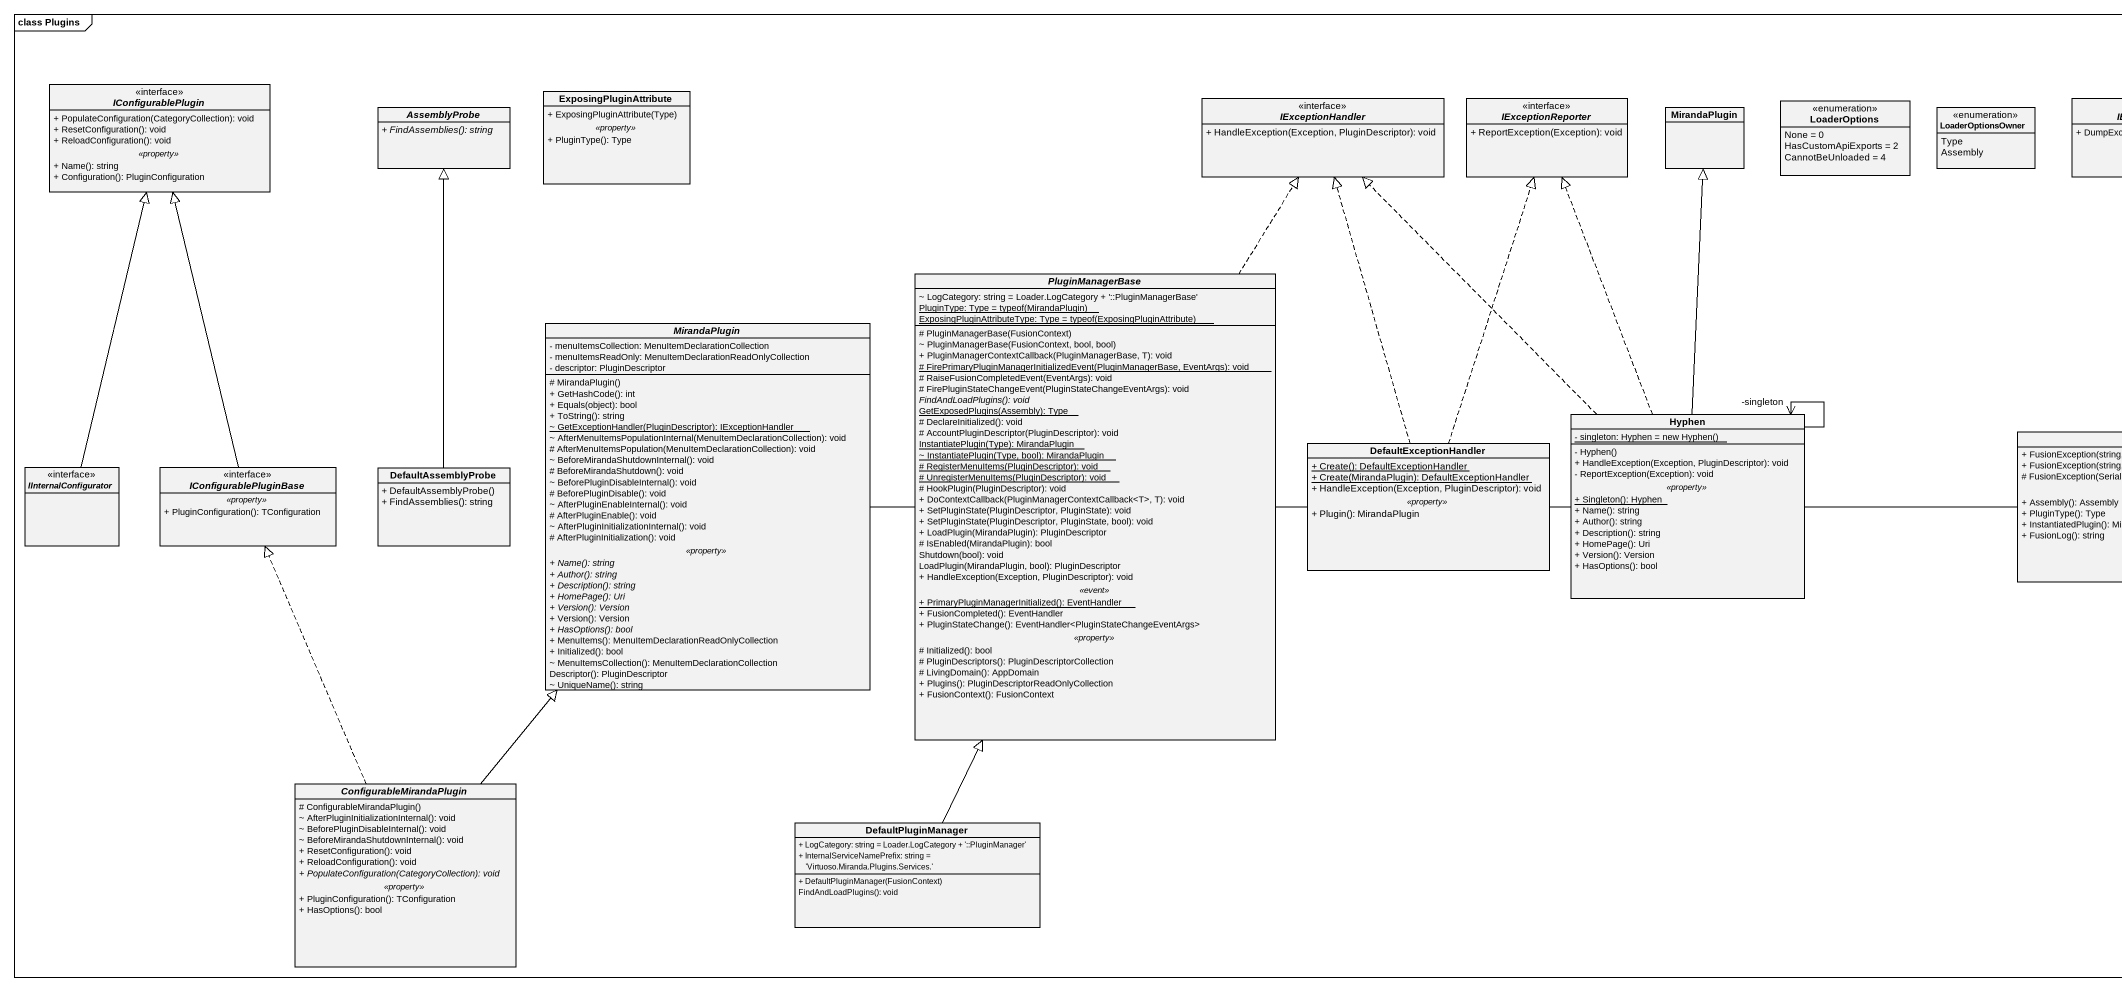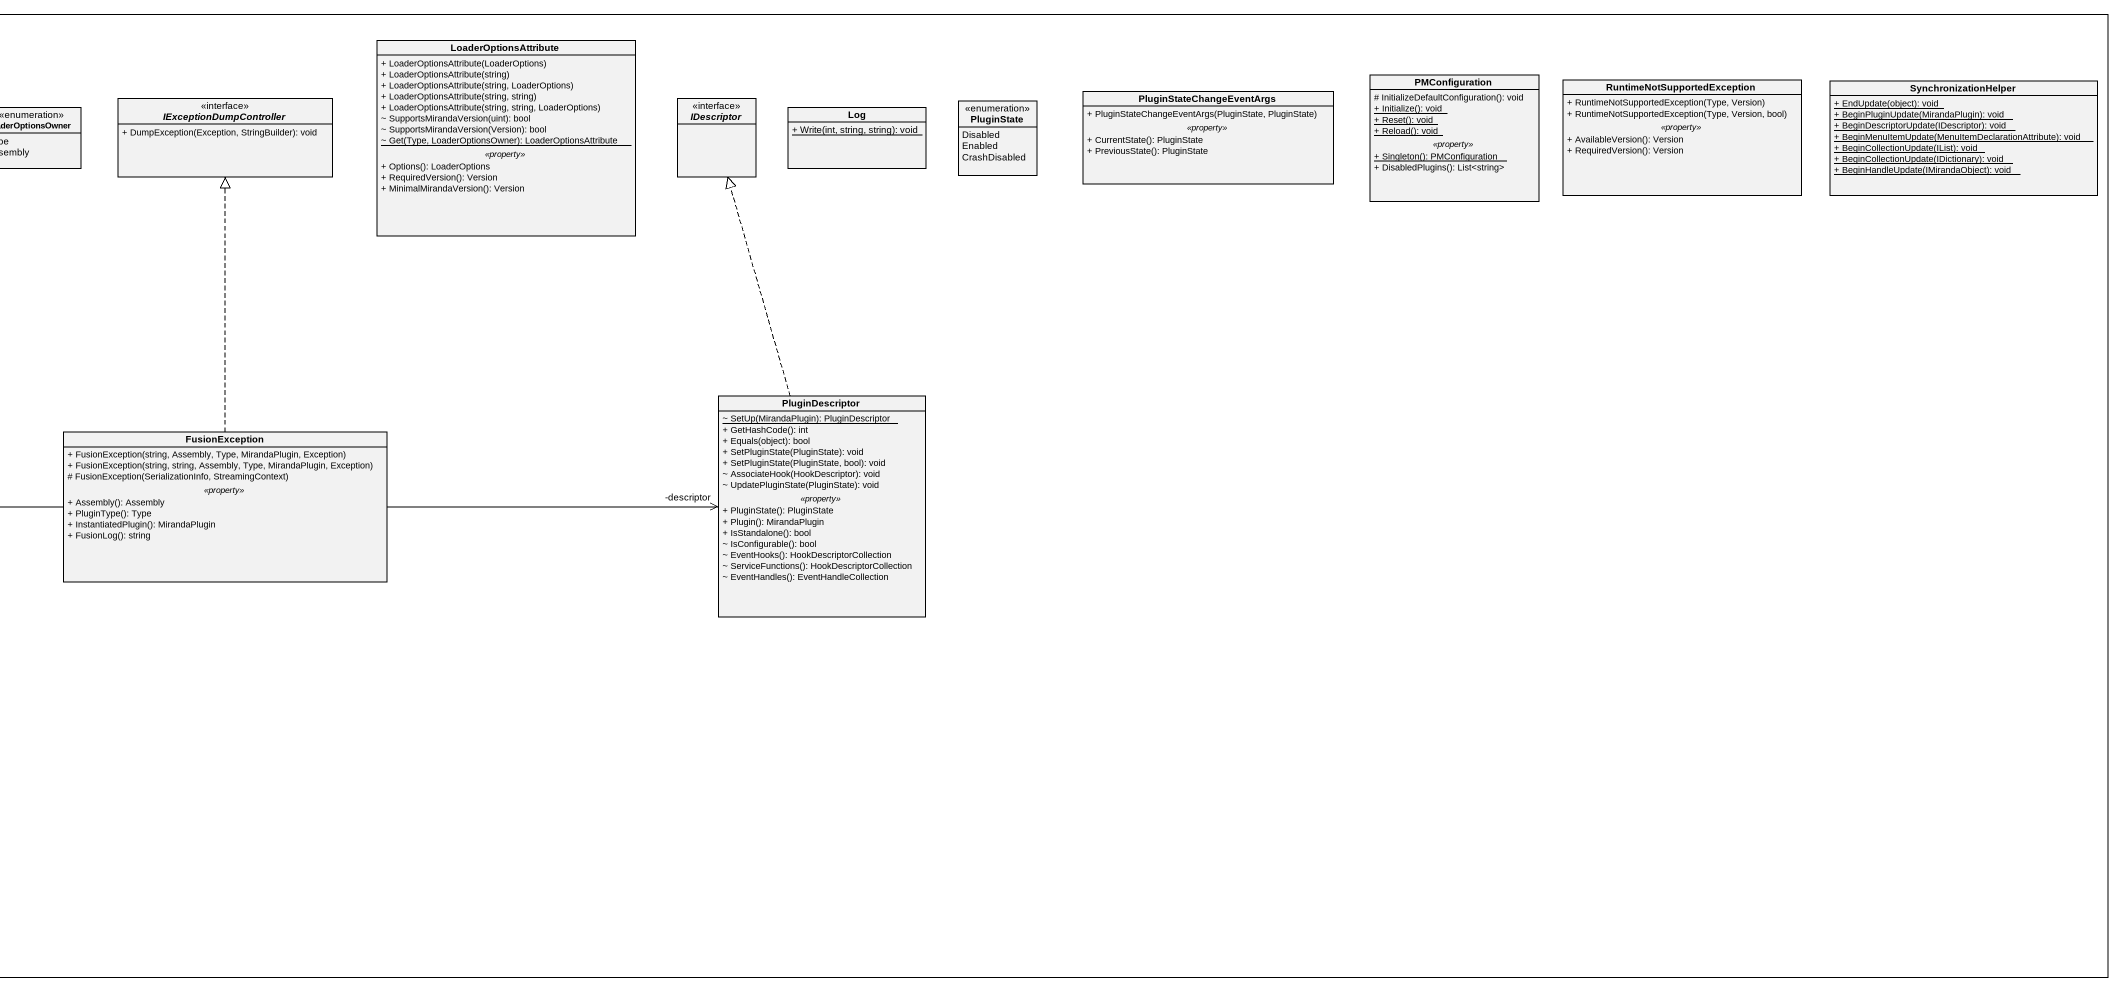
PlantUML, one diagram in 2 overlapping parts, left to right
@startuml
mainframe class Plugins
hide circle
hide empty members
skinparam classAttributeIconSize 0
class LoaderOptionsAttribute {
  + LoaderOptionsAttribute(LoaderOptions)
  + LoaderOptionsAttribute(string)
  + LoaderOptionsAttribute(string, LoaderOptions)
  + LoaderOptionsAttribute(string, string)
  + LoaderOptionsAttribute(string, string, LoaderOptions)
  ~ SupportsMirandaVersion(uint): bool
  ~ SupportsMirandaVersion(Version): bool
  {static} ~ Get(Type, LoaderOptionsOwner): LoaderOptionsAttribute
  .. <<property>> ..
  + Options(): LoaderOptions
  + RequiredVersion(): Version
  + MinimalMirandaVersion(): Version
}
interface IConfigurablePlugin <<interface>> {
  + PopulateConfiguration(CategoryCollection): void
  + ResetConfiguration(): void
  + ReloadConfiguration(): void
  .. <<property>> ..
  + Name(): string
  + Configuration(): PluginConfiguration
}
abstract class AssemblyProbe {
  {abstract} + FindAssemblies(): string
}
class ExposingPluginAttribute {
  + ExposingPluginAttribute(Type)
  .. <<property>> ..
  + PluginType(): Type
}
interface IExceptionHandler <<interface>> {
  + HandleException(Exception, PluginDescriptor): void
}
interface IExceptionReporter <<interface>> {
  + ReportException(Exception): void
}
class MirandaPlugin
enum LoaderOptions {
  None = 0
  HasCustomApiExports = 2
  CannotBeUnloaded = 4
}
enum LoaderOptionsOwner {
  Type
  Assembly
}
interface IExceptionDumpController <<interface>> {
  + DumpException(Exception, StringBuilder): void
}
interface IDescriptor <<interface>>
class Log {
  {static} + Write(int, string, string): void
}
enum PluginState {
  Disabled
  Enabled
  CrashDisabled
}
class PluginStateChangeEventArgs {
  + PluginStateChangeEventArgs(PluginState, PluginState)
  .. <<property>> ..
  + CurrentState(): PluginState
  + PreviousState(): PluginState
}
class PMConfiguration {
  # InitializeDefaultConfiguration(): void
  {static} + Initialize(): void
  {static} + Reset(): void
  {static} + Reload(): void
  .. <<property>> ..
  {static} + Singleton(): PMConfiguration
  + DisabledPlugins(): List<string>
}
class RuntimeNotSupportedException {
  + RuntimeNotSupportedException(Type, Version)
  + RuntimeNotSupportedException(Type, Version, bool)
  .. <<property>> ..
  + AvailableVersion(): Version
  + RequiredVersion(): Version
}
class SynchronizationHelper {
  {static} + EndUpdate(object): void
  {static} + BeginPluginUpdate(MirandaPlugin): void
  {static} + BeginDescriptorUpdate(IDescriptor): void
  {static} + BeginMenuItemUpdate(MenuItemDeclarationAttribute): void
  {static} + BeginCollectionUpdate(IList): void
  {static} + BeginCollectionUpdate(IDictionary): void
  {static} + BeginHandleUpdate(IMirandaObject): void
}
abstract class PluginManagerBase {
  ~ LogCategory: string = Loader.LogCategory + '::PluginManagerBase'
  {static} {field} PluginType: Type = typeof(MirandaPlugin)
  {static} {field} ExposingPluginAttributeType: Type = typeof(ExposingPluginAttribute)
  --
  # PluginManagerBase(FusionContext)
  ~ PluginManagerBase(FusionContext, bool, bool)
  + PluginManagerContextCallback(PluginManagerBase, T): void
  {static} # FirePrimaryPluginManagerInitializedEvent(PluginManagerBase, EventArgs): void
  # RaiseFusionCompletedEvent(EventArgs): void
  # FirePluginStateChangeEvent(PluginStateChangeEventArgs): void
  {abstract} FindAndLoadPlugins(): void
  {static} GetExposedPlugins(Assembly): Type
  # DeclareInitialized(): void
  # AccountPluginDescriptor(PluginDescriptor): void
  {static} InstantiatePlugin(Type): MirandaPlugin
  {static} ~ InstantiatePlugin(Type, bool): MirandaPlugin
  {static} # RegisterMenuItems(PluginDescriptor): void
  {static} # UnregisterMenuItems(PluginDescriptor): void
  # HookPlugin(PluginDescriptor): void
  + DoContextCallback(PluginManagerContextCallback<T>, T): void
  + SetPluginState(PluginDescriptor, PluginState): void
  + SetPluginState(PluginDescriptor, PluginState, bool): void
  + LoadPlugin(MirandaPlugin): PluginDescriptor
  # IsEnabled(MirandaPlugin): bool
  Shutdown(bool): void
  LoadPlugin(MirandaPlugin, bool): PluginDescriptor
  + HandleException(Exception, PluginDescriptor): void
  .. <<event>> ..
  {static} + PrimaryPluginManagerInitialized(): EventHandler
  + FusionCompleted(): EventHandler
  + PluginStateChange(): EventHandler<PluginStateChangeEventArgs>
  .. <<property>> ..
  # Initialized(): bool
  # PluginDescriptors(): PluginDescriptorCollection
  # LivingDomain(): AppDomain
  + Plugins(): PluginDescriptorReadOnlyCollection
  + FusionContext(): FusionContext
}
abstract class "MirandaPlugin" as MirandaPlugin_2 {
  - menuItemsCollection: MenuItemDeclarationCollection
  - menuItemsReadOnly: MenuItemDeclarationReadOnlyCollection
  - descriptor: PluginDescriptor
  --
  # MirandaPlugin()
  + GetHashCode(): int
  + Equals(object): bool
  + ToString(): string
  {static} ~ GetExceptionHandler(PluginDescriptor): IExceptionHandler
  ~ AfterMenuItemsPopulationInternal(MenuItemDeclarationCollection): void
  # AfterMenuItemsPopulation(MenuItemDeclarationCollection): void
  ~ BeforeMirandaShutdownInternal(): void
  # BeforeMirandaShutdown(): void
  ~ BeforePluginDisableInternal(): void
  # BeforePluginDisable(): void
  ~ AfterPluginEnableInternal(): void
  # AfterPluginEnable(): void
  ~ AfterPluginInitializationInternal(): void
  # AfterPluginInitialization(): void
  .. <<property>> ..
  {abstract} + Name(): string
  {abstract} + Author(): string
  {abstract} + Description(): string
  {abstract} + HomePage(): Uri
  {abstract} + Version(): Version
  + Version(): Version
  {abstract} + HasOptions(): bool
  + MenuItems(): MenuItemDeclarationReadOnlyCollection
  + Initialized(): bool
  ~ MenuItemsCollection(): MenuItemDeclarationCollection
  Descriptor(): PluginDescriptor
  ~ UniqueName(): string
}
class Hyphen {
  {static} {field} - singleton: Hyphen = new Hyphen()
  --
  - Hyphen()
  + HandleException(Exception, PluginDescriptor): void
  - ReportException(Exception): void
  .. <<property>> ..
  {static} + Singleton(): Hyphen
  + Name(): string
  + Author(): string
  + Description(): string
  + HomePage(): Uri
  + Version(): Version
  + HasOptions(): bool
}
class PluginDescriptor {
  {static} ~ SetUp(MirandaPlugin): PluginDescriptor
  + GetHashCode(): int
  + Equals(object): bool
  + SetPluginState(PluginState): void
  + SetPluginState(PluginState, bool): void
  ~ AssociateHook(HookDescriptor): void
  ~ UpdatePluginState(PluginState): void
  .. <<property>> ..
  + PluginState(): PluginState
  + Plugin(): MirandaPlugin
  + IsStandalone(): bool
  ~ IsConfigurable(): bool
  ~ EventHooks(): HookDescriptorCollection
  ~ ServiceFunctions(): HookDescriptorCollection
  ~ EventHandles(): EventHandleCollection
}
interface IInternalConfigurator <<interface>>
interface IConfigurablePluginBase <<interface>> {
  .. <<property>> ..
  + PluginConfiguration(): TConfiguration
}
class DefaultAssemblyProbe {
  + DefaultAssemblyProbe()
  + FindAssemblies(): string
}
class DefaultExceptionHandler {
  {static} + Create(): DefaultExceptionHandler
  {static} + Create(MirandaPlugin): DefaultExceptionHandler
  + HandleException(Exception, PluginDescriptor): void
  .. <<property>> ..
  + Plugin(): MirandaPlugin
}
class FusionException {
  + FusionException(string, Assembly, Type, MirandaPlugin, Exception)
  + FusionException(string, string, Assembly, Type, MirandaPlugin, Exception)
  # FusionException(SerializationInfo, StreamingContext)
  .. <<property>> ..
  + Assembly(): Assembly
  + PluginType(): Type
  + InstantiatedPlugin(): MirandaPlugin
  + FusionLog(): string
}
abstract class ConfigurableMirandaPlugin {
  # ConfigurableMirandaPlugin()
  ~ AfterPluginInitializationInternal(): void
  ~ BeforePluginDisableInternal(): void
  ~ BeforeMirandaShutdownInternal(): void
  + ResetConfiguration(): void
  + ReloadConfiguration(): void
  {abstract} + PopulateConfiguration(CategoryCollection): void
  .. <<property>> ..
  + PluginConfiguration(): TConfiguration
  + HasOptions(): bool
}
class DefaultPluginManager {
  + LogCategory: string = Loader.LogCategory + '::PluginManager'
  + InternalServiceNamePrefix: string = 'Virtuoso.Miranda.Plugins.Services.'
  + DefaultPluginManager(FusionContext)
  FindAndLoadPlugins(): void
}
PluginManagerBase .up.|> IExceptionHandler
MirandaPlugin_2 -right-> "-descriptor" PluginDescriptor
Hyphen .up.|> IExceptionHandler
Hyphen .up.|> IExceptionReporter
Hyphen -up-|> MirandaPlugin
Hyphen --> "-singleton" Hyphen
PluginDescriptor .up.|> IDescriptor
IInternalConfigurator -up-|> IConfigurablePlugin
IConfigurablePluginBase -up-|> IConfigurablePlugin
DefaultAssemblyProbe -up-|> AssemblyProbe
DefaultExceptionHandler .up.|> IExceptionHandler
DefaultExceptionHandler .up.|> IExceptionReporter
FusionException .up.|> IExceptionDumpController
ConfigurableMirandaPlugin -up-|> MirandaPlugin_2
ConfigurableMirandaPlugin .up.|> IConfigurablePluginBase
DefaultPluginManager -up-|> PluginManagerBase
@enduml
